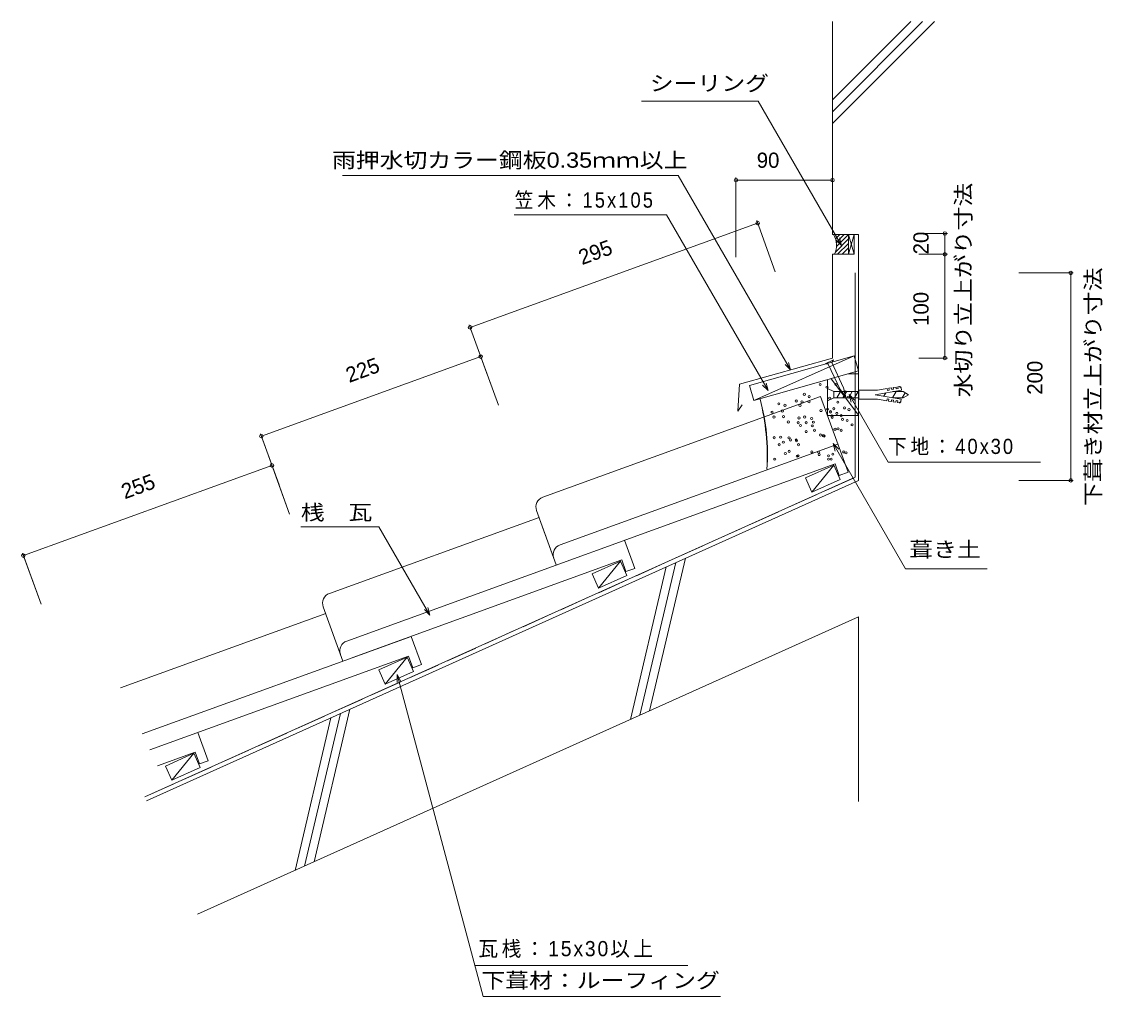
# Model space of a CAD drawing. Units: millimetres, scale not verified. Extents: x -518 to 524, y -470 to 470.
import ezdxf
from ezdxf.enums import TextEntityAlignment as Align

# ---------------------------------------------------------------- set-up
doc = ezdxf.new("R2010")
doc.units = ezdxf.units.MM
doc.header["$LTSCALE"] = 10
doc.linetypes.add('DASHED3', pattern=[4, 3, -1])
for name, color, linetype, lineweight in [('0-0_LAYER001', 2, 'Continuous', 18), ('0-1_LAYER003', 7, 'Continuous', 18), ('0-2_LAYER004', 7, 'Continuous', 18), ('0-3_LAYER005', 2, 'Continuous', 18), ('0-4_LAYER006', 2, 'DASHED3', 18)]:
    doc.layers.add(name, color=color, linetype=linetype, lineweight=lineweight)
doc.styles.add('2', font='')
doc.styles.get('2').set_extended_font_data('2')

msp = doc.modelspace()

# ---------------------------------------------------------------- linework, layer by layer
at = {"layer": '0-0_LAYER001'}
for p, q in [((171.08, 319.54), (171.08, 243)), ((171.08, 317.04), (264.22, 317.04)), ((191.97, 275.78), (-85.34, 175.17)), ((191.12, 278.13), (209.02, 228.78)), ((279.7, 264.63), (279.7, 245.6)), ((285.16, 264.63), (279.7, 245.6)), ((285.16, 245.6), (279.7, 264.63)), ((374.98, 265.6), (347.48, 265.6)), ((372.48, 245.6), (372.48, 265.6)), ((374.98, 245.6), (347.48, 245.6)), ((372.48, 145.6), (372.48, 245.6)), ((496.35, 227.61), (443.85, 227.61)), ((493.85, 27.61), (493.85, 227.61)), ((-86.2, 177.52), (-68.29, 128.17)), ((-75.11, 146.97), (-286.62, 70.24)), ((-75.96, 149.32), (-58.06, 99.97)), ((188.24, 104.56), (285.19, 147.58)), ((264.22, 145.6), (174.56, 120.23)), ((256.98, 140.04), (265.05, 143.81)), ((260.01, 139.7), (256.98, 140.04)), ((260.01, 139.7), (271.42, 115.22)), ((263.37, 141.26), (265.05, 143.81)), ((263.37, 141.26), (274.78, 116.79)), ((374.98, 145.6), (347.48, 145.6)), ((289.47, 90.25), (262.97, 125.58)), ((279.03, 130.25), (289.47, 130.25)), ((259.47, 90.25), (259.47, 124.96)), ((259.47, 104.25), (259.47, 116.25)), ((265.47, 113.25), (259.47, 116.25)), ((271.42, 115.22), (276.87, 108.15)), ((276.87, 108.15), (274.78, 116.79)), ((305.44, 110.25), (330.72, 114.7)), ((316.76, 116.1), (307.67, 114.5)), ((317.06, 114.43), (316.76, 116.1)), ((317.06, 114.43), (318.73, 114.72)), ((321.1, 116.87), (318.44, 116.4)), ((318.73, 114.72), (318.44, 116.4)), ((321.39, 115.19), (321.1, 116.87)), ((321.39, 115.19), (323.06, 115.49)), ((325.43, 117.63), (322.77, 117.16)), ((323.07, 115.49), (322.77, 117.16)), ((325.72, 115.96), (325.43, 117.63)), ((325.72, 115.96), (327.4, 116.25)), ((328.58, 118.19), (327.1, 117.92)), ((327.4, 116.25), (327.1, 117.93)), ((330.32, 116.97), (330.72, 114.7)), ((259.47, 104.25), (265.47, 107.25)), ((265.47, 107.25), (265.47, 113.25)), ((289.47, 113.25), (265.47, 113.25)), ((289.47, 107.25), (265.47, 107.25)), ((268.36, 107.25), (271.82, 113.25)), ((274.08, 107.25), (277.54, 113.25)), ((279.8, 107.25), (283.26, 113.25)), ((285.52, 107.25), (288.99, 113.25)), ((289.47, 114.5), (307.67, 114.5)), ((289.47, 106), (289.47, 114.5)), ((289.47, 106), (307.67, 106)), ((305.44, 110.25), (330.54, 105.82)), ((316.59, 104.43), (307.67, 106)), ((313.8, 108.78), (315.7, 112.06)), ((316.88, 106.1), (316.59, 104.43)), ((316.88, 106.1), (318.56, 105.8)), ((318.56, 105.8), (318.26, 104.13)), ((321.22, 105.34), (320.92, 103.66)), ((321.22, 105.34), (322.89, 105.04)), ((322.19, 107.3), (325.62, 113.25)), ((332.47, 113.25), (322.45, 113.25)), ((332.47, 107.25), (322.46, 107.25)), ((322.89, 105.04), (322.6, 103.37)), ((325.55, 104.57), (325.25, 102.9)), ((325.55, 104.57), (327.22, 104.28)), ((327.22, 104.28), (326.93, 102.6)), ((330.14, 103.56), (330.54, 105.82)), ((331.39, 107.25), (334.24, 112.18)), ((337.47, 110.25), (332.47, 113.25)), ((332.47, 107.25), (337.47, 110.25)), ((320.92, 103.66), (318.26, 104.13)), ((325.25, 102.9), (322.6, 103.37)), ((328.41, 102.34), (326.93, 102.6)), ((259.47, 90.25), (289.47, 90.25)), ((-287.47, 72.59), (-269.57, 23.23)), ((-276.39, 42.04), (-516.1, -44.93)), ((-277.24, 44.39), (-259.34, -4.97)), ((265.44, 42.22), (238.08, 29.91)), ((265.44, 42.22), (244.24, 16.23)), ((271.59, 28.54), (265.44, 42.22)), ((238.08, 29.91), (244.24, 16.23)), ((244.24, 16.23), (271.59, 28.54)), ((496.35, 27.61), (443.85, 27.61)), ((-516.95, -42.58), (-499.05, -91.93)), ((59.74, -50.32), (32.39, -62.65)), ((59.74, -50.32), (38.56, -76.33)), ((65.9, -63.99), (59.74, -50.32)), ((32.39, -62.65), (38.56, -76.33)), ((38.56, -76.33), (65.9, -63.99)), ((289.22, -103.98), (289.22, -282.13)), ((-146.01, -142.93), (-173.37, -155.24)), ((-146.01, -142.93), (-167.21, -168.92)), ((-139.85, -156.61), (-146.01, -142.93)), ((-173.37, -155.24), (-167.21, -168.92)), ((-167.21, -168.92), (-139.85, -156.61)), ((-155.75, -159.7), (-72.6, -469.99)), ((-351.78, -235.53), (-379.13, -247.84)), ((-351.78, -235.53), (-372.98, -261.52)), ((-345.62, -249.21), (-351.78, -235.53)), ((-379.13, -247.84), (-372.98, -261.52)), ((-372.98, -261.52), (-345.62, -249.21)), ((-80.29, -440.33), (124.54, -440.33))]:
    msp.add_line(p, q, dxfattribs=at)
at = {"layer": '0-0_LAYER001', "color": 4}
for p, q in [((-15.26, 11.33), (252.65, 108.53)), ((252.65, 108.53), (279.2, 35.36)), ((1.39, -34.57), (269.3, 62.62)), ((-204.32, -127.29), (266.64, 43.57)), ((266.64, 43.57), (270.73, 32.29)), ((270.73, 32.29), (279.2, 35.36)), ((-220.97, -81.39), (-18.86, -8.06)), ((-21.25, -1.48), (-2.21, -53.97)), ((-15.45, -17.46), (-2.21, -53.97)), ((63.59, -30.09), (73.48, -57.35)), ((-422.47, -172.58), (-224.58, -100.78)), ((-226.96, -94.2), (-207.92, -146.68)), ((-226.96, -94.2), (-207.92, -146.68)), ((-132.23, -150.07), (-140.69, -153.14)), ((-347.83, -215.53), (-337.94, -242.79)), ((-350.49, -234.58), (-386.86, -247.77)), ((-350.49, -234.58), (-346.4, -245.86)), ((-337.94, -242.79), (-346.4, -245.86))]:
    msp.add_line(p, q, dxfattribs=at)
at = {"layer": '0-0_LAYER001'}
for points in [[(272.79, 254.12), (192.47, 393.23), (111.47, 393.23)], [(223.71, 134.04), (115.49, 321.48), (-118.51, 321.48)], [(202.13, 114.18), (104.18, 283.82), (-42.82, 283.82)], [(270.85, 261.36), (272.79, 254.12), (267.48, 259.42)], [(289.27, 133.15), (285.19, 147.58), (184.15, 119)], [(221.77, 141.28), (223.71, 134.04), (218.41, 139.34)], [(289.27, 133.15), (188.24, 104.56), (184.15, 119)], [(174.56, 120.23), (172.81, 94.31), (177.15, 100.34)], [(200.18, 121.43), (202.13, 114.18), (196.82, 119.48)], [(282.11, 103.07), (280.17, 110.32), (285.47, 105.01)], [(280.17, 110.32), (317.82, 45.1), (464.82, 45.1)], [(266.79, 55.88), (264.84, 63.13), (270.15, 57.83)], [(264.84, 63.13), (334.64, -57.76), (413.32, -57.76)], [(-124.02, -102.32), (-173.21, -17.13), (-213.71, -17.13)], [(-125.96, -95.08), (-124.02, -102.32), (-129.33, -97.02)], [(-155.75, -167.2), (-155.75, -159.7), (-152, -166.19)]]:
    msp.add_lwpolyline(points, dxfattribs=at)
at = {"layer": '0-0_LAYER001', "color": 4}
for points in [[(-198.52, -143.27), (60.93, -49.14), (65.02, -60.42), (73.48, -57.35)], [(-401.47, -216.9), (-142.12, -122.81), (-132.23, -150.07)], [(-394.17, -232.34), (-144.78, -141.86), (-140.69, -153.14)]]:
    msp.add_lwpolyline(points, dxfattribs=at)
at = {"layer": '0-0_LAYER001'}
for centre in [(171.08, 317.04), (264.22, 317.04), (191.97, 275.78), (372.48, 265.6), (372.48, 245.6), (372.48, 245.6), (493.85, 227.61), (-85.34, 175.17), (-75.11, 146.97), (372.48, 145.6), (-286.62, 70.24), (-276.39, 42.04), (493.85, 27.61), (-516.1, -44.93)]:
    msp.add_circle(centre, 1.7, dxfattribs=at)
for centre, radius, start, end in [((247.4, 254.23), 20.69, 335.49168, 29.7332), ((328.83, 116.7), 1.5, 10.45127, 99.63753), ((328.66, 103.82), 1.5, 259.83899, 350.14733)]:
    msp.add_arc(centre, radius, start, end, dxfattribs=at)
at = {"layer": '0-0_LAYER001', "color": 4}
for centre in [(-11.85, 1.93), (4.8, -43.97), (-217.56, -90.79), (-200.91, -136.69)]:
    msp.add_arc(centre, 10, 109.94091, 199.94091, dxfattribs=at)
at = {"layer": '0-1_LAYER003', "color": 2}
for p, q in [((264.22, 469.99), (264.22, 264.63)), ((264.22, 394.43), (339.77, 469.99)), ((264.22, 383.12), (351.09, 469.99)), ((264.22, 371.81), (362.4, 469.99)), ((289.22, 264.63), (289.22, 27.61)), ((264.22, 245.6), (264.22, 145.6)), ((-397.31, -281.33), (289.22, 27.61)), ((113.09, -51.65), (78.46, -198.82)), ((122.28, -47.51), (87.66, -194.68)), ((103.9, -55.78), (69.27, -202.96)), ((-348.07, -390.76), (289.22, -103.98)), ((-210.34, -197.19), (-244.96, -344.36)), ((-201.14, -193.06), (-235.77, -340.23)), ((-219.53, -201.33), (-254.16, -348.5))]:
    msp.add_line(p, q, dxfattribs=at)
at = {"layer": '0-1_LAYER003'}
for p, q in [((264.22, 264.63), (264.22, 469.99)), ((264.22, 394.43), (339.77, 469.99)), ((264.22, 383.12), (351.09, 469.99)), ((264.22, 371.81), (362.4, 469.99)), ((171.08, 243), (171.08, 318.74)), ((171.08, 317.04), (264.22, 317.04)), ((-85.34, 175.17), (191.97, 275.78)), ((191.39, 277.38), (209.02, 228.78)), ((264.22, 264.63), (289.22, 264.63)), ((279.7, 245.6), (285.16, 264.63)), ((285.16, 245.6), (285.16, 264.63)), ((374.18, 265.6), (347.48, 265.6)), ((372.48, 145.6), (372.48, 265.6)), ((272.79, 254.12), (271.47, 256.4)), ((285.16, 245.6), (264.22, 245.6)), ((347.48, 245.6), (374.18, 245.6)), ((492.15, 227.61), (443.85, 227.61)), ((492.15, 227.61), (493.85, 227.61)), ((-85.92, 176.77), (-58.06, 99.97)), ((-286.62, 70.24), (-75.11, 146.97)), ((188.24, 104.56), (285.19, 147.58)), ((223.69, 134.13), (218.41, 139.34)), ((347.48, 145.6), (374.18, 145.6)), ((279.03, 130.25), (289.22, 130.25)), ((202.13, 114.18), (196.82, 119.48)), ((202.13, 114.18), (200.18, 121.43)), ((265.47, 113.25), (289.47, 113.25)), ((265.47, 107.25), (289.22, 107.25)), ((289.22, 107.25), (289.47, 107.25)), ((289.47, 114.5), (289.47, 106)), ((-259.34, -4.97), (-287.2, 71.83)), ((264.84, 63.13), (266.79, 55.88)), ((264.84, 63.13), (270.15, 57.83)), ((-276.39, 42.04), (-516.1, -44.93)), ((244.24, 16.23), (265.44, 42.22)), ((443.85, 27.61), (495.55, 27.61)), ((-516.68, -43.33), (-499.05, -91.93)), ((38.56, -76.33), (59.74, -50.32)), ((113.09, -51.65), (78.46, -198.82)), ((87.66, -194.68), (122.28, -47.51)), ((69.27, -202.96), (103.9, -55.78)), ((-124.02, -102.32), (-129.33, -97.02)), ((-124.02, -102.32), (-125.96, -95.08)), ((-155.75, -159.7), (-155.75, -167.2)), ((-155.75, -159.7), (-152, -166.19)), ((-155.75, -159.7), (-72.6, -469.99)), ((-210.34, -197.19), (-244.96, -344.36)), ((-235.77, -340.23), (-201.14, -193.06)), ((-254.16, -348.5), (-219.53, -201.33)), ((-372.98, -261.52), (-351.78, -235.53)), ((124.54, -440.33), (-80.29, -440.33))]:
    msp.add_line(p, q, dxfattribs=at)
for points in [[(272.79, 254.12), (192.47, 393.23), (111.47, 393.23)], [(-118.51, 321.48), (115.49, 321.48), (223.69, 134.13), (221.77, 141.28)], [(202.13, 114.18), (104.18, 283.82), (-42.82, 283.82), (104.18, 283.82)], [(-397.31, -281.33), (289.22, 27.61), (289.22, 264.63)], [(279.7, 245.6), (279.7, 264.63), (285.16, 245.6)], [(264.22, 245.6), (264.22, 145.6), (174.56, 120.23), (172.81, 94.31), (177.15, 100.34)], [(286.16, 227.61), (286.16, 30.62), (-398.95, -277.68)], [(493.85, 27.61), (493.85, 227.61), (495.55, 227.61)], [(289.22, 133.34), (285.19, 147.58), (184.15, 119)], [(184.15, 119), (188.24, 104.56), (289.27, 133.15)], [(262.97, 125.58), (289.47, 90.25), (259.47, 90.25), (259.47, 124.71)], [(259.47, 116.25), (265.47, 113.25), (265.47, 107.25), (259.47, 104.25)], [(318.73, 114.72), (317.06, 114.43), (316.76, 116.1), (307.67, 114.5), (289.47, 114.5)], [(326.93, 102.6), (328.4, 102.35), (330.14, 103.56), (330.54, 105.82), (305.44, 110.25), (330.72, 114.7), (330.31, 116.98), (328.58, 118.19), (327.1, 117.92), (327.4, 116.25), (325.72, 115.96), (325.43, 117.63), (322.77, 117.16), (323.06, 115.49), (321.39, 115.19), (321.1, 116.87), (318.44, 116.4), (318.73, 114.72)], [(282.11, 103.07), (280.17, 110.32), (285.47, 105.01)], [(280.17, 110.32), (317.82, 45.1), (464.82, 45.1)], [(289.47, 106), (307.67, 106), (316.59, 104.43), (316.88, 106.1), (318.56, 105.8), (318.26, 104.13), (320.92, 103.66), (321.22, 105.33), (322.89, 105.04), (322.6, 103.37), (325.25, 102.9), (325.55, 104.57), (327.22, 104.28), (326.93, 102.6), (326.93, 102.6)], [(264.84, 63.13), (334.64, -57.76), (413.32, -57.76)], [(-124.02, -102.32), (-173.21, -17.13), (-213.71, -17.13)], [(-348.07, -390.76), (289.22, -103.98), (289.22, -282.13)], [(-173.37, -155.24), (-146.01, -142.93), (-139.85, -156.61), (-167.21, -168.92)], [(-173.37, -155.24), (-167.21, -168.92), (-146.01, -142.93)]]:
    msp.add_lwpolyline(points, dxfattribs=at)
for points in [[(256.98, 140.04), (265.05, 143.81), (263.37, 141.26), (274.78, 116.79), (276.87, 108.15), (271.42, 115.22), (260.01, 139.7)], [(238.08, 29.91), (244.24, 16.23), (271.59, 28.54), (265.44, 42.22)], [(32.39, -62.65), (38.56, -76.33), (65.9, -63.99), (59.74, -50.32)], [(-379.13, -247.84), (-372.98, -261.52), (-345.62, -249.21), (-351.78, -235.53)]]:
    msp.add_lwpolyline(points, close=True, dxfattribs=at)
for centre, radius, start, end in [((247.4, 254.23), 20.7, 335.49267, 29.73221), ((-31.51, 49.7), 232.76, 357.2439, 13.93443)]:
    msp.add_arc(centre, radius, start, end, dxfattribs=at)
at = {"layer": '0-1_LAYER003', "color": 2}
msp.add_arc((5.54, 53.33), 196, 355.66429, 15.51404, dxfattribs=at)
at = {"layer": '0-2_LAYER004'}
for p, q in [((111.47, 393.23), (80.09, 393.23)), ((-118.51, 321.48), (-208.51, 321.48)), ((-213.71, -17.13), (-248.59, -17.13)), ((-72.6, -469.99), (156.13, -469.99))]:
    msp.add_line(p, q, dxfattribs=at)
at = {"layer": '0-2_LAYER004', "color": 2, "linetype": 'DASHED3'}
msp.add_line((-398.95, -277.68), (286.16, 30.62), dxfattribs=at)
at = {"layer": '0-3_LAYER005'}
for p, q in [((264.22, 264.63), (289.22, 264.63)), ((267.11, 260.53), (271.21, 264.63)), ((267.9, 257.07), (275.46, 264.63)), ((268.05, 252.99), (279.7, 264.63)), ((267.05, 247.74), (279.7, 260.39)), ((269.15, 245.6), (279.7, 256.15)), ((273.39, 245.6), (279.7, 251.9))]:
    msp.add_line(p, q, dxfattribs=at)
msp.add_lwpolyline([(264.22, 245.6), (285.16, 245.6), (285.16, 264.63)], dxfattribs=at)
for centre in [(252.34, 119.98), (258.92, 117.42), (267.5, 120.1), (229.23, 104.12), (234.71, 103.39), (237.05, 110.58), (241.55, 103.38), (241.66, 108.35), (261.48, 106.81), (276.5, 112.9), (279.4, 107.91), (205.9, 93.44), (212.48, 101.48), (215.77, 94.54), (218.33, 100.02), (232.88, 99.94), (253.07, 94.9), (259.29, 96.21), (262.21, 93.81), (262.21, 93.44), (265.5, 96.73), (269.3, 103), (275.74, 97.46), (280.13, 95.84), (207.73, 88.69), (216.87, 89.05), (221.62, 83.93), (231.13, 83.2), (231.86, 87.8), (237.35, 88.69), (238.81, 83.2), (244.1, 87.32), (245.76, 83.78), (263.67, 89.63), (263.9, 88.22), (268.43, 92.19), (272.45, 89.99), (273.8, 86.42), (278.3, 85.4), (233.3, 80.5), (238.81, 74.64), (244.66, 80.28), (246.85, 75.89), (266.6, 76.9), (269.52, 77.35), (272.45, 75.89), (283.05, 81.22), (207.96, 68.77), (212.71, 62.03), (214.18, 69.34), (216.74, 64.38), (222.22, 68.61), (223.68, 66.57), (229.17, 66.78), (229.53, 65.84), (231.36, 62.03), (252.67, 71.33), (255.4, 70.65), (256.13, 70.44), (218.7, 53.56), (222.36, 55.6), (231.13, 51.21), (244.29, 55.03), (250.88, 54.87), (251.24, 52.47), (260.38, 51.21), (264.41, 52.83), (275.01, 55.03), (277.2, 54.14), (208.46, 48.08), (230.03, 51), (260.3, 47.98), (262.94, 48.08)]:
    msp.add_circle(centre, 1.02, dxfattribs=at)
at = {"layer": '0-4_LAYER006'}
msp.add_line((286.16, 30.62), (286.16, 227.61), dxfattribs=at)

# ---------------------------------------------------------------- texts
at = {"layer": '0-2_LAYER004', "style": '2', "width": 1.15}
for s, p in [('シーリング', (87.95, 398.79)), ('雨押水切カラー鋼板0.35ｍｍ以上', (-218.5, 324.73)), ('桟\u3000瓦', (-248.57, -14.98)), ('葺き土', (338.21, -50.67)), ('下葺材：ルーフィング', (-74.42, -466.31))]:
    msp.add_text(s, height=14.66, dxfattribs=at).set_placement(p, align=Align.BOTTOM_LEFT)
at = {"layer": '0-2_LAYER004', "style": '2'}
msp.add_text('90', height=14.66, dxfattribs=at).set_placement((191.15, 324.6), align=Align.BOTTOM_LEFT)
at = {"layer": '0-2_LAYER004', "style": '2', "width": 1.15}
for s, p in [('水切り立上がり寸法', (402.06, 107.67)), ('下葺き材立上がり寸法', (527.19, 2.96))]:
    msp.add_text(s, height=14.66, rotation=90, dxfattribs=at).set_placement(p, align=Align.BOTTOM_LEFT)
at = {"layer": '0-2_LAYER004', "style": '2'}
for s, rotation, p in [('20', 90, (361.2, 245.57)), ('295', 20.061, (24.11, 230.98)), ('100', 90, (361.2, 176.62)), ('225', 20.061, (-200.35, 117.41)), ('200', 90, (471.01, 110.22)), ('255', 20.061, (-416.8, 5.18))]:
    msp.add_text(s, height=14.66, rotation=rotation, dxfattribs=at).set_placement(p, align=Align.BOTTOM_LEFT)
at = {"layer": '0-2_LAYER004', "char_height": 14.66, "attachment_point": 7, "style": '2'}
for s, insert in [('\\T1.21;\\W0.9;笠木：15x105', (-42.3, 288.98)), ('\\T1.2;\\W0.9;下地：40x30', (317.78, 51.48)), ('\\T1.18;\\W0.95;瓦桟：15x30以上', (-77.32, -432.93))]:
    msp.add_mtext(s, dxfattribs=dict(at, insert=insert))

doc.saveas('drawing.dxf')
